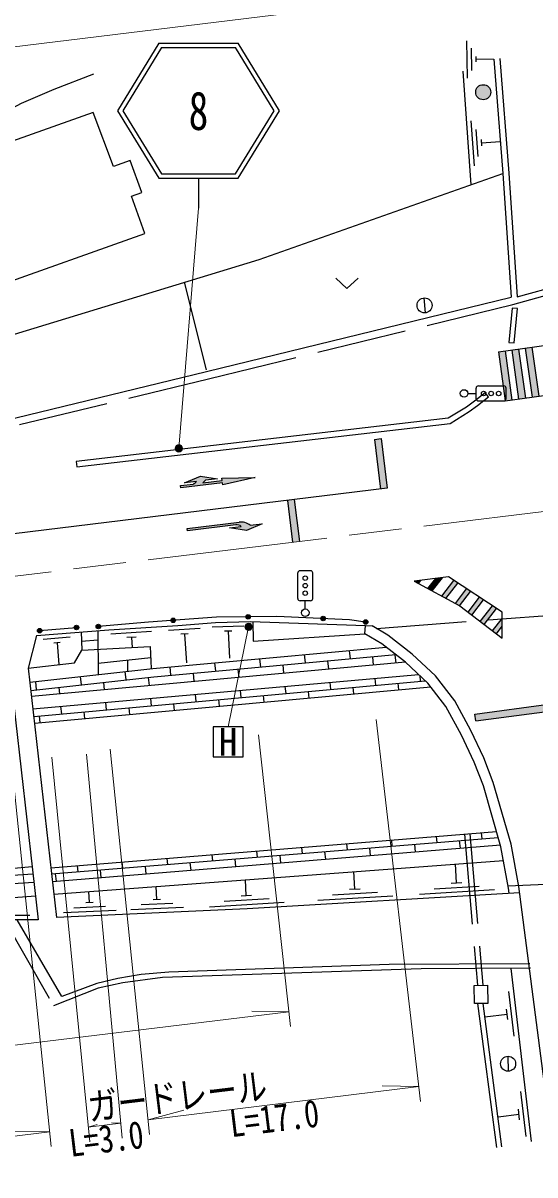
# Model space of a CAD drawing. Units: millimetres at full size, sheet at 1:1000; details may follow other scales. Extents: x 40000 to 680000, y 20000 to 380000.
# Drawn here: x 180409 to 214511, y 262199 to 338897 of the extents above; entities that cross this region are included whole.
import ezdxf
from ezdxf.enums import TextEntityAlignment as Align

# ---------------------------------------------------------------- set-up
doc = ezdxf.new("R2010")
doc.units = ezdxf.units.MM
doc.header["$LTSCALE"] = 1000
doc.linetypes.add('CHAIN', pattern=[18.5, 12, -1.5, 3.5, -1.5])
doc.linetypes.add('DASHED', pattern=[7.5, 6, -1.5])
for name, color, linetype, lineweight in [('M-BGD', 7, 'Continuous', 25), ('M-BMK', 2, 'CHAIN', 13), ('M-STR-HTXT', 7, 'Continuous', 13), ('M-STR-STRC', 7, 'Continuous', 25)]:
    doc.layers.add(name, color=color, linetype=linetype, lineweight=lineweight)
doc.styles.add('ＭＳ ゴシック', font='')
doc.styles.get('ＭＳ ゴシック').set_extended_font_data('MS Gothic')

msp = doc.modelspace()

# ---------------------------------------------------------------- hatches: boundary and pattern name
at = {"layer": 'M-BGD'}
for points in [[(210561, 334293, -0.41421), (211061, 334793, -0.41421), (211561, 334293, -1)], [(190563, 299135, -1), (190264, 299112, -0.41421), (190402, 299273, -0.41421)], [(195554, 299367, -0.41421), (195406, 299216, -0.41421), (195254, 299364, -1)], [(200551, 299240, -1), (200251, 299253, -1)], [(203382, 299009, -1), (203082, 299023, -1)], [(181367, 298440, -0.41421), (181517, 298590, -0.41421), (181667, 298440, -1)], [(183818, 298648, -0.41421), (183968, 298798, -0.41421), (184118, 298648, -1)], [(185579, 298733, -1), (185280, 298710, -0.41421), (185418, 298871, -0.41421)]]:
    msp.add_hatch(color=256, dxfattribs=at).paths.add_polyline_path(points)
at = {"layer": 'M-STR-HTXT'}
for points in [[(191009, 310703, -1), (190570, 310463, -0.41421), (190670, 310803, -0.41421)], [(195651, 298812, -1), (195212, 298573, -0.41421), (195312, 298912, -0.41421)]]:
    msp.add_hatch(color=256, dxfattribs=at).paths.add_polyline_path(points)
at = {"layer": 'M-STR-STRC'}
for points in [[(212522, 317063), (212077, 317000), (212533, 313732), (212979, 313794)], [(213414, 317187), (212968, 317125), (213424, 313856), (213870, 313919)], [(214305, 317311), (213859, 317249), (214316, 313981), (214761, 314043)], [(204272, 311229), (203825, 311174), (204230, 307867), (204676, 307922)], [(193691, 308290), (193709, 308142), (195865, 308632), (193654, 308588), (193672, 308439), (192382, 308282, 0.06275), (192562, 308455), (193356, 308552), (192228, 308716), (191173, 308285), (191967, 308382, -0.13953), (191758, 308205), (190893, 308100), (190911, 307951)], [(198476, 307164), (198029, 307110), (198368, 304330), (198815, 304385)], [(195545, 305453), (196339, 305550), (195284, 305119), (194155, 305283), (194950, 305381, 0.20151), (194577, 305486), (191358, 305093), (191340, 305242), (194800, 305664, -0.20151)], [(206914, 301786), (206471, 301731), (206754, 301578)], [(208341, 301963), (207898, 301908), (207384, 301237), (207668, 301084)], [(209364, 301613), (209097, 301787), (208297, 300744), (208581, 300590)], [(210225, 301051), (209958, 301225), (209211, 300250), (209494, 300097)], [(211086, 300488), (210819, 300663), (210057, 299668), (210310, 299475)], [(211947, 299926), (211679, 300101), (210871, 299045), (211124, 298852)], [(212327, 298737), (212327, 299260), (211685, 298422), (211938, 298229)], [(215482, 293089), (215422, 293535), (210504, 292883), (210563, 292437)]]:
    msp.add_hatch(color=256, dxfattribs=at).paths.add_polyline_path(points)

# ---------------------------------------------------------------- linework, layer by layer
at = {"layer": 'M-BGD'}
for p, q in [((209941, 337719), (210001, 335220)), ((210253, 337226), (210289, 335727)), ((210566, 336659), (210575, 336309)), ((210571, 336484), (211755, 336512)), ((209703, 335696), (210242, 328133)), ((210240, 332381), (210453, 329389)), ((210582, 331804), (210710, 330009)), ((210930, 331137), (210960, 330718)), ((210945, 330928), (212198, 331017)), ((207116, 320597), (207192, 319600)), ((181517, 298440), (183968, 298648)), ((184286, 298360), (184327, 297143)), ((185392, 298446), (185419, 295518)), ((188961, 298375), (186266, 298212)), ((192200, 298587), (190105, 298446)), ((195111, 298739), (193012, 298682)), ((194314, 298417), (193825, 298404)), ((194070, 298411), (194172, 296610)), ((203180, 298231), (203217, 298792)), ((183549, 298001), (181754, 297860)), ((182884, 297648), (182466, 297615)), ((182675, 297631), (182789, 296183)), ((184307, 297751), (185398, 297823)), ((187946, 298013), (187317, 297975)), ((187632, 297994), (187672, 297320)), ((191417, 298233), (190928, 298201)), ((191173, 298217), (191303, 296294)), ((199147, 296845), (199204, 296293)), ((202135, 297118), (202192, 296565)), ((205180, 296838), (205237, 296282)), ((205879, 296340), (180967, 294066)), ((185412, 296269), (188914, 296648)), ((187359, 296479), (187379, 295737)), ((193172, 296300), (193229, 295748)), ((196160, 296572), (196217, 296020)), ((197710, 296157), (197768, 295600)), ((200698, 296429), (200756, 295873)), ((203686, 296702), (203743, 296145)), ((181062, 293236), (206762, 295516)), ((184219, 295384), (184275, 294832)), ((187200, 295717), (187257, 295165)), ((188748, 295331), (188804, 294781)), ((190184, 296027), (190241, 295475)), ((191735, 295611), (191792, 295054)), ((194723, 295884), (194780, 295327)), ((206831, 295452), (206869, 295080)), ((181120, 292728), (207196, 295110)), ((181171, 292281), (207568, 294692)), ((181237, 295052), (181294, 294500)), ((182785, 294666), (182829, 294236)), ((185766, 294999), (185817, 294509)), ((197858, 294726), (197906, 294262)), ((200846, 294991), (200893, 294535)), ((202387, 294671), (202433, 294223)), ((203835, 295256), (203881, 294807)), ((205375, 294944), (205421, 294496)), ((188892, 293931), (188942, 293443)), ((191881, 294196), (191930, 293716)), ((193424, 293852), (193470, 293405)), ((194869, 294461), (194918, 293989)), ((196412, 294125), (196458, 293678)), ((199400, 294398), (199446, 293950)), ((182915, 293401), (182967, 292897)), ((184461, 293034), (184507, 292586)), ((185904, 293666), (185955, 293170)), ((187448, 293306), (187495, 292859)), ((190436, 293579), (190482, 293132)), ((181473, 292761), (181519, 292313)), ((182271, 282638), (211954, 285057)), ((182316, 282240), (212067, 284665)), ((207935, 284730), (207976, 284332)), ((210926, 284974), (210967, 284576)), ((182373, 281743), (212209, 284175)), ((198963, 283998), (199004, 283600)), ((201953, 284242), (201994, 283844)), ((203490, 283966), (203541, 283469)), ((204944, 284486), (204985, 284088)), ((206481, 284210), (206532, 283712)), ((209471, 284454), (209523, 283956)), ((182469, 280897), (212405, 283147)), ((187000, 283023), (187041, 282625)), ((189990, 283267), (190031, 282869)), ((192981, 283511), (193022, 283113)), ((194518, 283235), (194569, 282737)), ((195972, 283755), (196013, 283357)), ((197508, 283478), (197560, 282981)), ((200499, 283722), (200550, 283225)), ((182555, 282259), (182606, 281762)), ((184009, 282779), (184050, 282381)), ((185545, 282503), (185597, 282006)), ((188536, 282747), (188587, 282250)), ((191527, 282991), (191578, 282493)), ((202508, 281239), (202439, 282398)), ((209287, 281644), (209211, 282907)), ((181068, 282233), (173796, 281711)), ((181133, 281663), (178670, 281512)), ((195283, 280808), (195220, 281856)), ((208937, 281624), (209636, 281665)), ((181235, 280752), (179202, 280597)), ((184833, 280342), (184801, 281073)), ((189323, 280542), (189284, 281410)), ((194933, 280787), (195632, 280828)), ((200048, 280491), (205039, 280790)), ((201029, 280850), (204023, 281029)), ((202159, 281218), (202857, 281260)), ((206827, 280896), (211818, 281195)), ((207807, 281256), (210802, 281434)), ((183798, 279996), (185896, 280089)), ((184589, 280332), (185078, 280353)), ((187601, 279865), (191098, 280021)), ((188287, 280196), (190385, 280289)), ((189078, 280531), (189567, 280553)), ((192823, 280060), (197814, 280358)), ((193803, 280419), (196798, 280598)), ((178771, 279493), (180871, 279493)), ((183112, 279665), (186608, 279821)), ((212894, 275954), (214267, 264427)), ((213130, 271436), (212775, 274415)), ((211963, 264032), (210710, 273610)), ((212310, 264077), (211062, 273618)), ((212696, 272542), (212613, 273237)), ((212655, 272890), (211181, 272714)), ((212711, 270103), (212734, 269104)), ((213924, 264769), (213570, 267748)), ((213449, 266223), (212052, 266056)), ((213490, 265875), (213408, 266570))]:
    msp.add_line(p, q, dxfattribs=at)
at = {"layer": 'M-BGD', "linetype": 'DASHED'}
for p, q in [((213316, 320675), (218876, 322173)), ((191152, 321635), (192641, 315692)), ((203945, 298591), (234153, 300854)), ((209812, 284883), (210686, 274828)), ((210161, 284911), (211037, 274836)), ((212710, 281439), (226066, 282031)), ((179181, 279193), (182448, 273465)), ((182986, 274088), (180018, 279193)), ((229151, 275640), (214099, 276264)), ((229190, 275268), (214139, 275961))]:
    msp.add_line(p, q, dxfattribs=at)
at = {"layer": 'M-BGD'}
for points in [[(211773, 336498), (212363, 328882), (212917, 320648)], [(212172, 336529), (212762, 328911), (213316, 320675)], [(185106, 335485), (182458, 334475), (180294, 333535), (178444, 332565), (176888, 331616), (175613, 330654), (174056, 329108), (173155, 327963), (172454, 326908), (171680, 325530), (171159, 324292), (170669, 322610), (170550, 321362), (172413, 316055), (177551, 317451), (177205, 318726), (178103, 319013), (178498, 317776), (196147, 323159), (212363, 328882)], [(201238, 321917), (201988, 321217), (202738, 321917)], [(172783, 310890), (192641, 315692), (212917, 320648)], [(203232, 299016), (202157, 299168), (197322, 299385), (193292, 299345), (188772, 298997), (185429, 298721)], [(181308, 298126), (186123, 298504), (190721, 298782), (193234, 298988), (195556, 299052), (201315, 298842), (203217, 298792), (203675, 298752)], [(195710, 299046), (195748, 297734), (203180, 298231)], [(215859, 262792), (213429, 281397), (212926, 284214), (211737, 288329), (211097, 289968), (210247, 291792), (209169, 293768), (207887, 295423), (206334, 296874), (204710, 298135), (203675, 298752)], [(178939, 297843), (179536, 295832), (181411, 279193)], [(181308, 298126), (180752, 295947), (182646, 279344)], [(212781, 280952), (212737, 281290), (212243, 284055), (211073, 288104), (210453, 289692), (209622, 291477), (208581, 293384), (207368, 294950), (205879, 296340), (204315, 297556), (203181, 298232)], [(180752, 295947), (183844, 296305), (184327, 297143), (188888, 297385), (188940, 295911)], [(180859, 295010), (189064, 295925), (204590, 297342)], [(180922, 294458), (189120, 295373), (205232, 296843)], [(77408, 275016), (97290, 276410), (106165, 275892), (181010, 282748)], [(213482, 280994), (195337, 279909), (182646, 279344)], [(181411, 279193), (178617, 279193), (177745, 280211), (175095, 279969), (175095, 279016), (167163, 278209), (168940, 279420)], [(214099, 276264), (204790, 276223), (190119, 275708), (188281, 275549), (186733, 275291), (185336, 274950), (182986, 274088)], [(214139, 275961), (206938, 275925), (189707, 275354), (187056, 275000), (185421, 274626), (182448, 273465)]]:
    msp.add_lwpolyline(points, dxfattribs=at)
for points in [[(185087, 332938), (176613, 329945), (177620, 327096), (175832, 326465), (176493, 324595), (173292, 323464), (173873, 321818), (173155, 321565), (173848, 319603), (174717, 319885), (175006, 318996), (178606, 320278), (178263, 321239), (188515, 324889), (187632, 327369), (188317, 327613), (187556, 329753), (186442, 329356)], [(213122, 317598), (213342, 319882), (212994, 319916), (212774, 317631)], [(183991, 309354), (208852, 312240), (210134, 313029), (210693, 313436), (211409, 314005), (211191, 314279), (210481, 313715), (209939, 313320), (208735, 312579), (183950, 309702)], [(210462, 274823), (211347, 274843), (211376, 273625), (210491, 273605)]]:
    msp.add_lwpolyline(points, close=True, dxfattribs=at)
at = {"layer": 'M-BGD', "linetype": 'DASHED'}
msp.add_lwpolyline([(172875, 310398), (192759, 315206), (213038, 320163), (218912, 321787)], dxfattribs=at)
at = {"layer": 'M-BGD'}
for centre, radius in [((211061, 334293), 500), ((207154, 320099), 500), ((190413, 299123), 150), ((195404, 299366), 150), ((200401, 299247), 150), ((203232, 299016), 150), ((181517, 298440), 150), ((183968, 298648), 150), ((185429, 298721), 150), ((212723, 269604), 500)]:
    msp.add_circle(centre, radius, dxfattribs=at)
at = {"layer": 'M-BMK'}
msp.add_line((237378, 309097), (122704, 295084), dxfattribs=at)
at = {"layer": 'M-STR-HTXT'}
for p, q in [((190790, 310583), (192096, 326561)), ((195431, 298693), (194066, 292040)), ((206892, 267089), (203934, 292524)), ((198222, 272075), (196104, 291495)), ((184856, 264397), (182331, 290012)), ((187008, 264659), (184635, 290218)), ((186216, 290540), (188841, 264883)), ((182287, 264083), (179642, 289703)), ((136786, 265574), (198114, 273069)), ((198114, 273069), (195659, 273113)), ((188739, 265878), (206777, 268083)), ((206777, 268083), (204322, 268127)), ((188739, 265878), (191110, 266512)), ((184758, 265392), (186916, 265656)), ((184758, 265392), (185351, 265550)), ((186916, 265656), (186302, 265667)), ((182184, 265077), (179730, 265122))]:
    msp.add_line(p, q, dxfattribs=at)
for points in [[(72800, 326447), (119273, 329925), (218533, 342055)], [(79226, 254727), (126330, 258252), (182184, 265077)]]:
    msp.add_lwpolyline(points, dxfattribs=at)
for centre in [(190790, 310583), (195431, 298693)]:
    msp.add_circle(centre, 250, dxfattribs=at)
at = {"layer": 'M-STR-STRC'}
for p, q in [((189460, 337561), (186696, 333061)), ((189460, 337561), (194732, 337561)), ((197496, 333061), (194732, 337561)), ((189628, 337261), (187048, 333061)), ((189628, 337261), (194564, 337261)), ((197144, 333061), (194564, 337261)), ((186696, 333061), (189460, 328561)), ((187048, 333061), (189628, 328861)), ((194564, 328861), (197144, 333061)), ((194732, 328561), (197496, 333061)), ((189460, 328561), (194732, 328561)), ((189628, 328861), (194564, 328861)), ((192096, 328561), (192096, 326561)), ((212077, 317000), (220693, 318203)), ((212077, 317000), (212533, 313732)), ((212522, 317063), (212979, 313794)), ((212968, 317125), (213424, 313856)), ((213414, 317187), (213870, 313919)), ((213859, 317249), (214316, 313981)), ((214305, 317311), (214761, 314043)), ((210589, 313885), (210589, 314585)), ((210739, 314735), (212439, 314735)), ((212533, 313732), (221149, 314935)), ((212589, 313885), (212589, 314585)), ((210039, 314235), (210589, 314235)), ((210739, 313735), (212439, 313735)), ((203825, 311174), (204272, 311229)), ((203825, 311174), (204230, 307867)), ((204272, 311229), (204676, 307922)), ((204676, 307922), (172654, 304009)), ((198029, 307110), (198368, 304330)), ((198476, 307164), (198815, 304385)), ((198709, 300583), (198709, 302283)), ((199559, 302433), (198859, 302433)), ((199709, 300583), (199709, 302283)), ((206754, 301578), (206914, 301786)), ((207384, 301237), (207898, 301908)), ((207668, 301084), (208341, 301963)), ((208297, 300744), (209097, 301787)), ((208581, 300590), (209364, 301613)), ((209211, 300250), (209958, 301225)), ((209494, 300097), (210225, 301051)), ((210057, 299668), (210819, 300663)), ((199559, 300433), (198859, 300433)), ((199209, 299883), (199209, 300433)), ((210310, 299475), (211086, 300488)), ((210871, 299045), (211679, 300101)), ((211124, 298852), (211947, 299926)), ((211685, 298422), (212327, 299260)), ((211938, 298229), (212327, 298737)), ((210504, 292883), (215422, 293535)), ((210563, 292437), (215482, 293089)), ((210563, 292437), (210504, 292883))]:
    msp.add_line(p, q, dxfattribs=at)
for points in [[(192382, 308282), (193672, 308439), (193654, 308588), (195865, 308632), (193709, 308142), (193691, 308290), (190911, 307951), (190893, 308100), (191758, 308205)], [(191967, 308382), (191173, 308285), (192228, 308716), (193356, 308552), (192562, 308455)], [(194577, 305486), (191358, 305093), (191340, 305242), (194800, 305664)], [(195545, 305453), (196339, 305550), (195284, 305119), (194155, 305283), (194950, 305381)]]:
    msp.add_lwpolyline(points, dxfattribs=at)
for points in [[(206471, 301731), (209505, 300091), (212327, 297931), (212327, 299678), (208750, 302014)], [(193066, 290040), (195066, 290040), (195066, 292040), (193066, 292040)]]:
    msp.add_lwpolyline(points, close=True, dxfattribs=at)
for centre, radius in [((209789, 314235), 250), ((211089, 314235), 150), ((211589, 314235), 150), ((212089, 314235), 150), ((199209, 301933), 150), ((199209, 301433), 150), ((199209, 300933), 150), ((199209, 299633), 250)]:
    msp.add_circle(centre, radius, dxfattribs=at)
for centre, radius, start, end in [((210739, 314585), 150, 90, 180), ((212439, 314585), 150, 360, 90), ((210739, 313885), 150, 180, 270), ((212439, 313885), 150, 270, 360), ((191552, 308661), 500, 294.30907, 326.08207), ((191785, 309084), 1000, 306.65617, 321.01768), ((194638, 304990), 500, 51.39403, 96.96703), ((194921, 304672), 1000, 51.39403, 96.96703), ((198859, 302283), 150, 90, 180), ((199559, 302283), 150, 360, 90), ((198859, 300583), 150, 180, 270), ((199559, 300583), 150, 270, 360)]:
    msp.add_arc(centre, radius, start, end, dxfattribs=at)

# ---------------------------------------------------------------- texts
at = {"layer": 'M-STR-HTXT', "style": 'ＭＳ ゴシック', "width": 0.8}
msp.add_text('ガードレール', height=1833, rotation=6.967, dxfattribs=at).set_placement((190860, 265980), align=Align.BOTTOM_CENTER)
for s, p in [('L=17.0', (197034, 266892)), ('L=3.0', (185837, 265524))]:
    msp.add_text(s, height=1833, rotation=6.967, dxfattribs=at).set_placement(p, align=Align.TOP_CENTER)
at = {"layer": 'M-STR-STRC', "style": 'ＭＳ ゴシック', "width": 0.75}
msp.add_text('8', height=2566, dxfattribs=at).set_placement((192096, 333061), align=Align.MIDDLE_CENTER)
at = {"layer": 'M-STR-STRC', "style": 'ＭＳ ゴシック'}
msp.add_text('H', height=1833, dxfattribs=at).set_placement((194066, 291040), align=Align.MIDDLE_CENTER)

doc.saveas('drawing.dxf')
